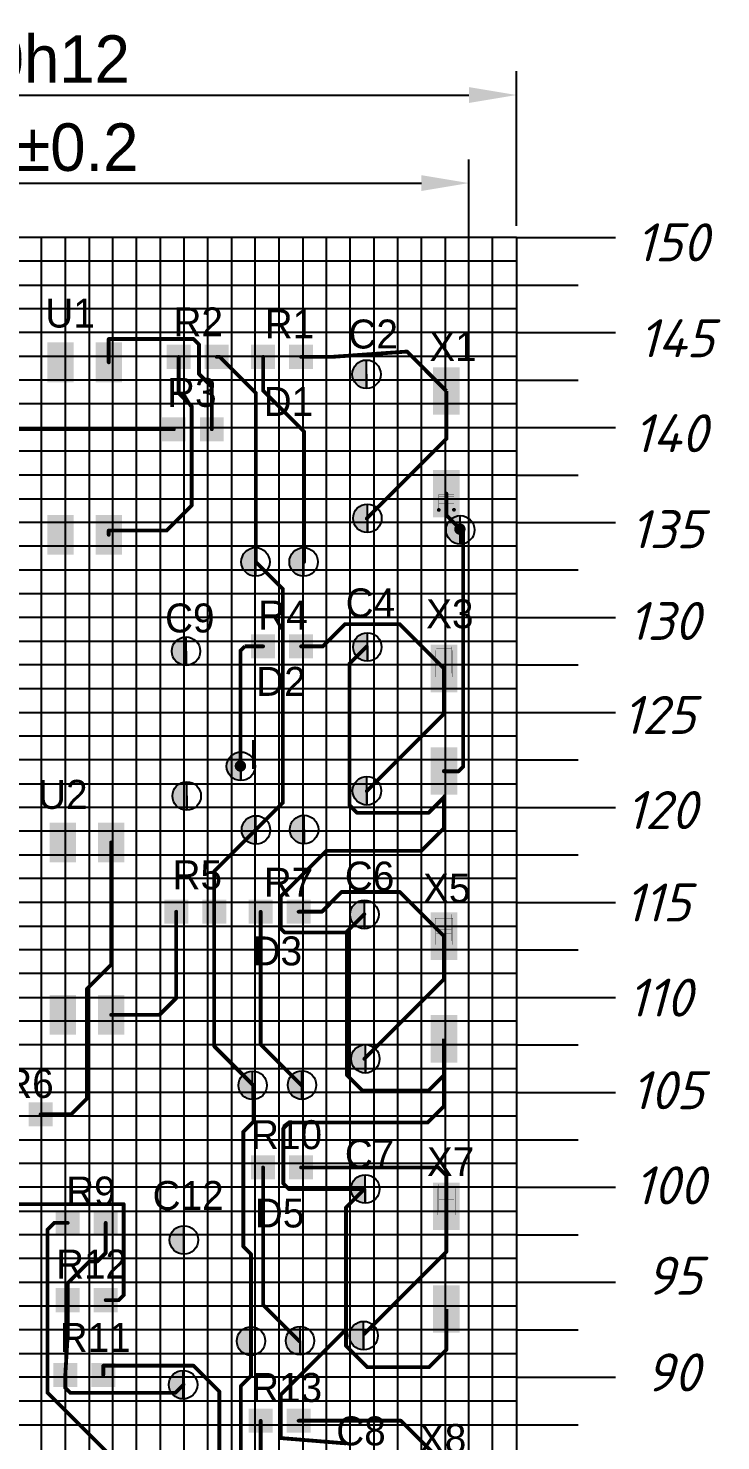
# Model space of a CAD drawing. Header units: millimetres. Extents: x 40 to 3761, y -469 to 920.
# Drawn here: x 1883 to 1919.5, y 406.4 to 480.8 of the extents above; entities that cross this region are included whole.
import ezdxf

# ---------------------------------------------------------------- set-up
doc = ezdxf.new("R2010")
doc.units = ezdxf.units.MM
doc.layers.get('Defpoints').update_dxf_attribs({"color": 5})
for name, color, linetype in [('3-размеры', 6, 'Continuous'), ('DrillDrawing', 1, 'Continuous'), ('Mechanical4', 56, 'Continuous'), ('PDF _Текст', 7, 'Continuous'), ('TopLayer', 1, 'Continuous'), ('TopOverlay', 2, 'Continuous'), ('Слой1', 7, 'Continuous')]:
    doc.layers.add(name, color=color, linetype=linetype)
doc.styles.add('PDF ISOCPEUR Italic', font='isocpeui.ttf')
doc.dimstyles.new('ISO-25', dxfattribs={"dimtxt": 2.5, "dimasz": 2.5, "dimexe": 1.25, "dimexo": 0.625, "dimtad": 1, "dimtxsty": 'Standard', "dimcen": 2.5, "dimadec": 0, "dimazin": 0, "dimtfac": 1, "dimtmove": 0, "dimatfit": 3, "dimfxl": 1, "dimarcsym": 0})

# ---------------------------------------------------------------- blocks, each defined once
blk = doc.blocks.new('*U36')
for p, q in [((-1.25, -75), (-1.25, 75)), ((0, -75), (0, 75)), ((1.25, 75), (1.25, -75))]:
    blk.add_line(p, q)
blk = doc.blocks.new('*U37')
at = {"color": 0, "linetype": 'ByBlock', "lineweight": -2, "transparency": 16777216}
for p in [(0, 0), (3.75, 0), (7.5, 0), (11.25, 0), (15, 0), (18.75, 0), (22.5, 0)]:
    blk.add_blockref('*U36', p, dxfattribs=at)
blk = doc.blocks.new('*U38')
for p, q in [((-25, 1.25), (25, 1.25)), ((-25, 0), (25, 0)), ((25, -1.25), (-25, -1.25))]:
    blk.add_line(p, q)
blk = doc.blocks.new('*U39')
at = {"color": 0, "linetype": 'ByBlock', "lineweight": -2, "transparency": 16777216}
for p in [(0, 0), (0, -3.75), (0, -7.5), (0, -11.25), (0, -15), (0, -18.75), (0, -22.5), (0, -26.25), (0, -30), (0, -33.75), (0, -37.5), (0, -41.25), (0, -45), (0, -48.75), (0, -52.5), (0, -56.25), (0, -60)]:
    blk.add_blockref('*U38', p, dxfattribs=at)
blk = doc.blocks.new('*U42')
blk.add_line((0, 0.984), (0, -0.984))
blk = doc.blocks.new('*U43')
at = {"color": 0, "linetype": 'ByBlock', "lineweight": -2, "transparency": 16777216}
for p in [(0, 0), (5, 0), (10, 0), (15, 0), (20, 0), (25, 0), (30, 0), (35, 0)]:
    blk.add_blockref('*U42', p, dxfattribs=at)
blk = doc.blocks.new('*U44')
blk.add_line((1.624, 0), (-1.624, 0))
blk = doc.blocks.new('*U45')
at = {"color": 0, "linetype": 'ByBlock', "lineweight": -2, "transparency": 16777216}
for p in [(0, 0), (0, -2.5), (0, -5), (0, -7.5), (0, -10), (0, -12.5), (0, -15), (0, -17.5), (0, -20), (0, -22.5), (0, -25), (0, -27.5), (0, -30), (0, -32.5), (0, -35), (0, -37.5)]:
    blk.add_blockref('*U44', p, dxfattribs=at)
blk = doc.blocks.new('*D50')
at = {"layer": '3-размеры', "color": 0, "lineweight": -2, "transparency": 16777216}
for p, q in [((1858.739, 470.384), (1858.739, 478.514)), ((1908.739, 470.384), (1908.739, 478.514)), ((1861.239, 477.264), (1906.239, 477.264))]:
    blk.add_line(p, q, dxfattribs=at)
at = {"layer": '3-размеры', "color": 0, "transparency": 16777216}
for points in [[(1861.239, 477.681), (1861.239, 476.848), (1858.739, 477.264)], [(1906.239, 477.681), (1906.239, 476.848), (1908.739, 477.264)]]:
    blk.add_solid(points, dxfattribs=at)
at = {"layer": 'Defpoints', "color": 0, "transparency": 16777216}
for p in [(1908.739, 477.264), (1858.739, 469.759), (1908.739, 469.759)]:
    blk.add_point(p, dxfattribs=at)
at = {"layer": '3-размеры', "color": 0, "transparency": 16777216, "insert": (1883.739, 479.139), "char_height": 2.5, "width": 3.75, "attachment_point": 5}
blk.add_mtext('50h12', dxfattribs=at)
blk = doc.blocks.new('*D51')
at = {"layer": '3-размеры', "color": 0, "lineweight": -2, "transparency": 16777216}
for p, q in [((1861.239, 467.884), (1861.239, 473.878)), ((1906.239, 467.884), (1906.239, 473.878)), ((1863.739, 472.628), (1903.739, 472.628))]:
    blk.add_line(p, q, dxfattribs=at)
at = {"layer": '3-размеры', "color": 0, "transparency": 16777216}
for points in [[(1863.739, 473.045), (1863.739, 472.212), (1861.239, 472.628)], [(1903.739, 473.045), (1903.739, 472.212), (1906.239, 472.628)]]:
    blk.add_solid(points, dxfattribs=at)
at = {"layer": 'Defpoints', "color": 0, "transparency": 16777216}
for p in [(1906.239, 472.628), (1861.239, 467.259), (1906.239, 467.259)]:
    blk.add_point(p, dxfattribs=at)
at = {"layer": '3-размеры', "color": 0, "transparency": 16777216, "insert": (1883.739, 474.503), "char_height": 2.5, "width": 4.16667, "attachment_point": 5}
blk.add_mtext('45%%P0.2', dxfattribs=at)

msp = doc.modelspace()

# ---------------------------------------------------------------- hatches: boundary and pattern name
h = msp.add_hatch(color=256)
h.dxf.hatch_style = 1
h.paths.add_polyline_path([(1900.847, 463.314, 0.414214), (1900.097, 462.564, 0.414214), (1900.847, 461.814), (1900.847, 462.564)])
h = msp.add_hatch(color=256)
h.dxf.hatch_style = 1
h.paths.add_polyline_path([(1900.893, 455.731, 0.414214), (1900.143, 454.981, 0.414214), (1900.893, 454.231), (1900.893, 454.981)])
h = msp.add_hatch(color=256)
h.dxf.hatch_style = 1
h.paths.add_polyline_path([(1905.782, 455.12, 0.414214), (1905.032, 454.37, 0.414214), (1905.782, 453.62), (1905.782, 454.37)])
h = msp.add_hatch(color=256)
h.dxf.hatch_style = 1
h.paths.add_polyline_path([(1894.999, 453.435, 0.414214), (1894.249, 452.685, 0.414214), (1894.999, 451.935), (1894.999, 452.685)])
h = msp.add_hatch(color=256)
h.dxf.hatch_style = 1
h.paths.add_polyline_path([(1897.534, 453.435, 0.414214), (1896.784, 452.685, 0.414214), (1897.534, 451.935), (1897.534, 452.685)])
h = msp.add_hatch(color=256)
h.dxf.hatch_style = 1
h.paths.add_polyline_path([(1891.342, 448.735, 0.414214), (1890.592, 447.985, 0.414214), (1891.342, 447.235), (1891.342, 447.985)])
h = msp.add_hatch(color=256)
h.dxf.hatch_style = 1
h.paths.add_polyline_path([(1900.891, 448.954, 0.414214), (1900.141, 448.204, 0.414214), (1900.891, 447.454), (1900.891, 448.204)])
h = msp.add_hatch(color=256)
h.dxf.hatch_style = 1
h.paths.add_polyline_path([(1894.23, 442.675, 0.414214), (1893.48, 441.925, 0.414214), (1894.23, 441.175), (1894.23, 441.925)])
h = msp.add_hatch(color=256)
h.dxf.hatch_style = 1
h.paths.add_polyline_path([(1891.379, 441.112, 0.414214), (1890.629, 440.362, 0.414214), (1891.379, 439.612), (1891.379, 440.362)])
h = msp.add_hatch(color=256)
h.dxf.hatch_style = 1
h.paths.add_polyline_path([(1900.867, 441.385, 0.414214), (1900.117, 440.635, 0.414214), (1900.867, 439.885), (1900.867, 440.635)])
h = msp.add_hatch(color=256)
h.dxf.hatch_style = 1
h.paths.add_polyline_path([(1895.022, 439.323, 0.414214), (1894.272, 438.573, 0.414214), (1895.022, 437.823), (1895.022, 438.573)])
h = msp.add_hatch(color=256)
h.dxf.hatch_style = 1
h.paths.add_polyline_path([(1897.56, 439.344, 0.414214), (1896.81, 438.594, 0.414214), (1897.56, 437.844), (1897.56, 438.594)])
h = msp.add_hatch(color=256)
h.dxf.hatch_style = 1
h.paths.add_polyline_path([(1900.737, 434.876, 0.414214), (1899.987, 434.126, 0.414214), (1900.737, 433.376), (1900.737, 434.126)])
h = msp.add_hatch(color=256)
h.dxf.hatch_style = 1
h.paths.add_polyline_path([(1900.786, 427.273, 0.414214), (1900.036, 426.523, 0.414214), (1900.786, 425.773), (1900.786, 426.523)])
h = msp.add_hatch(color=256)
h.dxf.hatch_style = 1
h.paths.add_polyline_path([(1894.85, 425.877, 0.414214), (1894.1, 425.127, 0.414214), (1894.85, 424.377), (1894.85, 425.127)])
h = msp.add_hatch(color=256)
h.dxf.hatch_style = 1
h.paths.add_polyline_path([(1897.447, 425.89, 0.414214), (1896.697, 425.14, 0.414214), (1897.447, 424.39), (1897.447, 425.14)])
h = msp.add_hatch(color=256)
h.dxf.hatch_style = 1
h.paths.add_polyline_path([(1900.781, 420.423, 0.414214), (1900.031, 419.673, 0.414214), (1900.781, 418.923), (1900.781, 419.673)])
h = msp.add_hatch(color=256)
h.dxf.hatch_style = 1
h.paths.add_polyline_path([(1891.229, 417.738, 0.414214), (1890.479, 416.988, 0.414214), (1891.229, 416.238), (1891.229, 416.988)])
h = msp.add_hatch(color=256)
h.dxf.hatch_style = 1
h.paths.add_polyline_path([(1894.764, 412.415, 0.414214), (1894.014, 411.665, 0.414214), (1894.764, 410.915), (1894.764, 411.665)])
h = msp.add_hatch(color=256)
h.dxf.hatch_style = 1
h.paths.add_polyline_path([(1897.344, 412.434, 0.414214), (1896.594, 411.684, 0.414214), (1897.344, 410.934), (1897.344, 411.684)])
h = msp.add_hatch(color=256)
h.dxf.hatch_style = 1
h.paths.add_polyline_path([(1900.695, 412.703, 0.414214), (1899.945, 411.953, 0.414214), (1900.695, 411.203), (1900.695, 411.953)])
h = msp.add_hatch(color=256)
h.dxf.hatch_style = 1
h.paths.add_polyline_path([(1891.188, 410.117, 0.414214), (1890.438, 409.367, 0.414214), (1891.188, 408.617), (1891.188, 409.367)])

# ---------------------------------------------------------------- linework, layer by layer
for p, q in [((1907.489, 469.759), (1906.239, 469.759)), ((1908.739, 469.759), (1908.739, 468.509)), ((1908.739, 469.759), (1913.955, 469.759)), ((1908.739, 468.509), (1908.739, 319.759)), ((1908.739, 467.259), (1911.987, 467.259)), ((1908.739, 464.759), (1913.955, 464.759)), ((1908.739, 462.259), (1911.987, 462.259)), ((1908.739, 459.759), (1913.955, 459.759)), ((1908.739, 457.259), (1911.987, 457.259)), ((1908.739, 454.759), (1913.955, 454.759)), ((1908.739, 452.259), (1911.987, 452.259)), ((1908.739, 449.759), (1913.955, 449.759)), ((1908.739, 447.259), (1911.987, 447.259))]:
    msp.add_line(p, q)
at = {"layer": 'DrillDrawing', "const_width": 0.3}
for points in [[(1905.913, 454.41, -1), (1905.613, 454.41, -1)], [(1894.356, 441.939, -1), (1894.056, 441.939, -1)]]:
    msp.add_lwpolyline(points, format="xyb", close=True, dxfattribs=at)
at = {"layer": 'Mechanical4', "const_width": 0.01}
for points in [[(1904.651, 455.421), (1904.651, 456.235)], [(1905.451, 456.235), (1904.651, 456.235)], [(1904.651, 455.421), (1904.651, 456.235)], [(1905.451, 456.235), (1904.651, 456.235)], [(1905.451, 456.141), (1904.651, 456.141)], [(1905.451, 456.141), (1904.651, 456.141)], [(1905.451, 455.431), (1905.451, 456.235)], [(1905.451, 455.431), (1905.451, 456.235)], [(1905.451, 455.781), (1904.651, 455.781)], [(1905.451, 455.781), (1904.651, 455.781)], [(1905.391, 448.026), (1904.458, 448.026)], [(1904.458, 446.626), (1904.458, 448.026)], [(1905.391, 448.026), (1904.458, 448.026)], [(1904.458, 446.626), (1904.458, 448.026)], [(1904.524, 446.826), (1904.524, 448.226)], [(1904.524, 446.826), (1904.524, 448.226)], [(1905.324, 448.126), (1904.524, 448.126)], [(1905.324, 448.126), (1904.524, 448.126)], [(1905.324, 446.826), (1905.324, 448.226)], [(1905.324, 446.826), (1905.324, 448.226)], [(1905.391, 446.626), (1905.391, 448.026)], [(1905.391, 446.626), (1905.391, 448.026)], [(1905.391, 433.929), (1904.458, 433.929)], [(1904.458, 432.529), (1904.458, 433.929)], [(1905.391, 433.929), (1904.458, 433.929)], [(1904.458, 432.529), (1904.458, 433.929)], [(1904.524, 432.729), (1904.524, 434.129)], [(1904.524, 432.729), (1904.524, 434.129)], [(1905.324, 434.029), (1904.524, 434.029)], [(1905.324, 434.029), (1904.524, 434.029)], [(1905.324, 432.729), (1905.324, 434.129)], [(1905.324, 432.729), (1905.324, 434.129)], [(1905.391, 432.529), (1905.391, 433.929)], [(1905.391, 432.529), (1905.391, 433.929)], [(1905.324, 433.329), (1904.524, 433.329)], [(1905.324, 433.329), (1904.524, 433.329)], [(1905.324, 433.121), (1904.524, 433.121)], [(1905.324, 433.121), (1904.524, 433.121)], [(1905.518, 419.705), (1904.585, 419.705)], [(1904.585, 418.305), (1904.585, 419.705)], [(1905.518, 419.705), (1904.585, 419.705)], [(1904.585, 418.305), (1904.585, 419.705)], [(1904.651, 418.505), (1904.651, 419.905)], [(1904.651, 418.505), (1904.651, 419.905)], [(1905.451, 419.805), (1904.651, 419.805)], [(1905.451, 419.805), (1904.651, 419.805)], [(1905.451, 418.505), (1905.451, 419.905)], [(1905.451, 418.505), (1905.451, 419.905)], [(1905.518, 418.305), (1905.518, 419.705)], [(1905.518, 418.305), (1905.518, 419.705)], [(1905.451, 419.105), (1904.651, 419.105)], [(1905.451, 419.105), (1904.651, 419.105)], [(1905.451, 418.897), (1904.651, 418.897)], [(1905.451, 418.897), (1904.651, 418.897)]]:
    msp.add_lwpolyline(points, dxfattribs=at)
at = {"layer": 'Mechanical4'}
for points, const_width in [([(1904.654, 456.235, -1), (1904.649, 456.235, -1)], 0.005), ([(1904.654, 456.235, -1), (1904.649, 456.235, -1)], 0.005), ([(1904.654, 456.235, -1), (1904.649, 456.235, -1)], 0.005), ([(1904.654, 456.235, -1), (1904.649, 456.235, -1)], 0.005), ([(1904.654, 456.141, -1), (1904.649, 456.141, -1)], 0.005), ([(1904.654, 456.141, -1), (1904.649, 456.141, -1)], 0.005), ([(1905.454, 456.235, -1), (1905.449, 456.235, -1)], 0.005), ([(1905.454, 456.235, -1), (1905.449, 456.235, -1)], 0.005), ([(1905.454, 456.235, -1), (1905.449, 456.235, -1)], 0.005), ([(1905.454, 456.235, -1), (1905.449, 456.235, -1)], 0.005), ([(1905.454, 456.141, -1), (1905.449, 456.141, -1)], 0.005), ([(1905.454, 456.141, -1), (1905.449, 456.141, -1)], 0.005), ([(1904.404, 455.431, -1), (1904.399, 455.431, -1)], 0.005), ([(1904.404, 455.431, -1), (1904.399, 455.431, -1)], 0.005), ([(1904.548, 455.431, -1), (1904.543, 455.431, -1)], 0.005), ([(1904.548, 455.431, -1), (1904.543, 455.431, -1)], 0.005), ([(1904.701, 455.421, -1), (1904.601, 455.421, -1)], 0.1), ([(1904.701, 455.421, -1), (1904.601, 455.421, -1)], 0.1), ([(1904.654, 455.781, -1), (1904.649, 455.781, -1)], 0.005), ([(1904.654, 455.781, -1), (1904.649, 455.781, -1)], 0.005), ([(1904.654, 455.421, -1), (1904.649, 455.421, -1)], 0.005), ([(1904.654, 455.421, -1), (1904.649, 455.421, -1)], 0.005), ([(1905.501, 455.431, -1), (1905.401, 455.431, -1)], 0.1), ([(1905.501, 455.431, -1), (1905.401, 455.431, -1)], 0.1), ([(1905.501, 455.431, -1), (1905.401, 455.431, -1)], 0.1), ([(1905.501, 455.431, -1), (1905.401, 455.431, -1)], 0.1), ([(1905.501, 455.431, -1), (1905.401, 455.431, -1)], 0.1), ([(1905.501, 455.431, -1), (1905.401, 455.431, -1)], 0.1), ([(1905.454, 455.781, -1), (1905.449, 455.781, -1)], 0.005), ([(1905.454, 455.781, -1), (1905.449, 455.781, -1)], 0.005), ([(1905.454, 455.431, -1), (1905.449, 455.431, -1)], 0.005), ([(1905.454, 455.431, -1), (1905.449, 455.431, -1)], 0.005), ([(1905.56, 455.431, -1), (1905.555, 455.431, -1)], 0.005), ([(1905.56, 455.431, -1), (1905.555, 455.431, -1)], 0.005), ([(1905.704, 455.431, -1), (1905.699, 455.431, -1)], 0.005), ([(1905.704, 455.431, -1), (1905.699, 455.431, -1)], 0.005), ([(1904.46, 448.026, -1), (1904.455, 448.026, -1)], 0.005), ([(1904.46, 448.026, -1), (1904.455, 448.026, -1)], 0.005), ([(1904.46, 448.026, -1), (1904.455, 448.026, -1)], 0.005), ([(1904.46, 448.026, -1), (1904.455, 448.026, -1)], 0.005), ([(1904.527, 448.226, -1), (1904.522, 448.226, -1)], 0.005), ([(1904.527, 448.226, -1), (1904.522, 448.226, -1)], 0.005), ([(1904.527, 448.126, -1), (1904.522, 448.126, -1)], 0.005), ([(1904.527, 448.126, -1), (1904.522, 448.126, -1)], 0.005), ([(1905.327, 448.226, -1), (1905.322, 448.226, -1)], 0.005), ([(1905.327, 448.226, -1), (1905.322, 448.226, -1)], 0.005), ([(1905.327, 448.126, -1), (1905.322, 448.126, -1)], 0.005), ([(1905.327, 448.126, -1), (1905.322, 448.126, -1)], 0.005), ([(1905.393, 448.026, -1), (1905.388, 448.026, -1)], 0.005), ([(1905.393, 448.026, -1), (1905.388, 448.026, -1)], 0.005), ([(1905.393, 448.026, -1), (1905.388, 448.026, -1)], 0.005), ([(1905.393, 448.026, -1), (1905.388, 448.026, -1)], 0.005), ([(1904.46, 433.929, -1), (1904.455, 433.929, -1)], 0.005), ([(1904.46, 433.929, -1), (1904.455, 433.929, -1)], 0.005), ([(1904.46, 433.929, -1), (1904.455, 433.929, -1)], 0.005), ([(1904.46, 433.929, -1), (1904.455, 433.929, -1)], 0.005), ([(1904.527, 434.129, -1), (1904.522, 434.129, -1)], 0.005), ([(1904.527, 434.129, -1), (1904.522, 434.129, -1)], 0.005), ([(1904.527, 434.029, -1), (1904.522, 434.029, -1)], 0.005), ([(1904.527, 434.029, -1), (1904.522, 434.029, -1)], 0.005), ([(1905.327, 434.129, -1), (1905.322, 434.129, -1)], 0.005), ([(1905.327, 434.129, -1), (1905.322, 434.129, -1)], 0.005), ([(1905.327, 434.029, -1), (1905.322, 434.029, -1)], 0.005), ([(1905.327, 434.029, -1), (1905.322, 434.029, -1)], 0.005), ([(1905.393, 433.929, -1), (1905.388, 433.929, -1)], 0.005), ([(1905.393, 433.929, -1), (1905.388, 433.929, -1)], 0.005), ([(1905.393, 433.929, -1), (1905.388, 433.929, -1)], 0.005), ([(1905.393, 433.929, -1), (1905.388, 433.929, -1)], 0.005), ([(1904.527, 433.329, -1), (1904.522, 433.329, -1)], 0.005), ([(1904.527, 433.329, -1), (1904.522, 433.329, -1)], 0.005), ([(1904.527, 433.121, -1), (1904.522, 433.121, -1)], 0.005), ([(1904.527, 433.121, -1), (1904.522, 433.121, -1)], 0.005), ([(1905.327, 433.329, -1), (1905.322, 433.329, -1)], 0.005), ([(1905.327, 433.329, -1), (1905.322, 433.329, -1)], 0.005), ([(1905.327, 433.121, -1), (1905.322, 433.121, -1)], 0.005), ([(1905.327, 433.121, -1), (1905.322, 433.121, -1)], 0.005), ([(1904.587, 419.705, -1), (1904.582, 419.705, -1)], 0.005), ([(1904.587, 419.705, -1), (1904.582, 419.705, -1)], 0.005), ([(1904.587, 419.705, -1), (1904.582, 419.705, -1)], 0.005), ([(1904.587, 419.705, -1), (1904.582, 419.705, -1)], 0.005), ([(1904.654, 419.905, -1), (1904.649, 419.905, -1)], 0.005), ([(1904.654, 419.905, -1), (1904.649, 419.905, -1)], 0.005), ([(1904.654, 419.805, -1), (1904.649, 419.805, -1)], 0.005), ([(1904.654, 419.805, -1), (1904.649, 419.805, -1)], 0.005), ([(1905.454, 419.905, -1), (1905.449, 419.905, -1)], 0.005), ([(1905.454, 419.905, -1), (1905.449, 419.905, -1)], 0.005), ([(1905.454, 419.805, -1), (1905.449, 419.805, -1)], 0.005), ([(1905.454, 419.805, -1), (1905.449, 419.805, -1)], 0.005), ([(1905.52, 419.705, -1), (1905.515, 419.705, -1)], 0.005), ([(1905.52, 419.705, -1), (1905.515, 419.705, -1)], 0.005), ([(1905.52, 419.705, -1), (1905.515, 419.705, -1)], 0.005), ([(1905.52, 419.705, -1), (1905.515, 419.705, -1)], 0.005), ([(1904.654, 419.105, -1), (1904.649, 419.105, -1)], 0.005), ([(1904.654, 419.105, -1), (1904.649, 419.105, -1)], 0.005), ([(1904.654, 418.897, -1), (1904.649, 418.897, -1)], 0.005), ([(1904.654, 418.897, -1), (1904.649, 418.897, -1)], 0.005), ([(1905.454, 419.105, -1), (1905.449, 419.105, -1)], 0.005), ([(1905.454, 419.105, -1), (1905.449, 419.105, -1)], 0.005), ([(1905.454, 418.897, -1), (1905.449, 418.897, -1)], 0.005), ([(1905.454, 418.897, -1), (1905.449, 418.897, -1)], 0.005)]:
    msp.add_lwpolyline(points, format="xyb", close=True, dxfattribs=dict(at, const_width=const_width))
at = {"layer": 'TopLayer', "const_width": 0.2}
for points in [[(1887.271, 463.192), (1887.271, 464.418)], [(1891.742, 464.418), (1887.271, 464.418)], [(1892.024, 464.135), (1891.742, 464.418)], [(1892.024, 462.579), (1892.024, 464.135)], [(1890.954, 461.573), (1890.954, 463.478)], [(1893.113, 463.478), (1892.954, 463.478)], [(1895.018, 461.573), (1893.113, 463.478)], [(1895.399, 461.7), (1895.399, 463.478)], [(1899.006, 463.478), (1897.399, 463.478)], [(1902.975, 463.758), (1899.006, 463.478)], [(1905.051, 461.681), (1902.975, 463.758)], [(1892.7, 461.903), (1892.024, 462.579)], [(1892.7, 459.668), (1892.7, 461.903)], [(1897.558, 459.541), (1895.399, 461.7)], [(1891.64, 460.887), (1890.954, 461.573)], [(1895.018, 452.683), (1895.018, 461.573)], [(1905.051, 459.16), (1905.051, 461.681)], [(1891.64, 455.655), (1891.64, 460.887)], [(1890.7, 459.668), (1880.286, 459.668)], [(1897.558, 452.683), (1897.558, 459.541)], [(1905.051, 459.16), (1900.86, 454.969)], [(1905.051, 455.147), (1905.051, 456.281)], [(1891.64, 455.655), (1890.319, 454.334)], [(1905.763, 454.436), (1905.051, 455.147)], [(1890.319, 454.334), (1887.271, 454.334)], [(1887.271, 454.112), (1887.271, 454.334)], [(1905.94, 454.233), (1905.763, 454.41)], [(1905.94, 441.914), (1905.94, 454.233)], [(1896.441, 451.261), (1895.018, 452.683)], [(1896.441, 440.009), (1896.441, 451.261)], [(1899.717, 449.407), (1898.549, 448.238)], [(1902.594, 449.407), (1899.717, 449.407)], [(1904.924, 447.076), (1902.594, 449.407)], [(1894.434, 448.238), (1894.206, 448.01)], [(1894.206, 441.939), (1894.206, 448.01)], [(1895.399, 448.238), (1894.434, 448.238)], [(1898.549, 448.238), (1897.399, 448.238)], [(1900.86, 448.238), (1899.946, 447.324)], [(1899.946, 439.882), (1899.946, 447.324)], [(1904.924, 444.682), (1904.924, 447.076)], [(1904.924, 444.682), (1900.86, 440.618)], [(1905.686, 441.66), (1904.924, 441.66)], [(1905.94, 441.914), (1905.686, 441.66)], [(1904.924, 440.288), (1904.112, 439.475)], [(1904.924, 438.662), (1904.924, 440.288)], [(1896.441, 440.009), (1895.018, 438.586)], [(1900.352, 439.475), (1899.946, 439.882)], [(1904.112, 439.475), (1900.352, 439.475)], [(1904.924, 438.662), (1903.731, 437.469)], [(1887.398, 431.474), (1887.398, 437.919)], [(1895.018, 438.586), (1892.827, 436.395)], [(1898.727, 437.469), (1896.339, 435.081)], [(1903.731, 437.469), (1898.727, 437.469)], [(1892.827, 434.268), (1892.827, 436.395)], [(1896.339, 433.379), (1896.339, 435.081)], [(1899.54, 435.31), (1898.498, 434.268)], [(1902.594, 435.31), (1899.54, 435.31)], [(1904.924, 432.979), (1902.594, 435.31)], [(1890.827, 429.722), (1890.827, 434.268)], [(1892.827, 427.188), (1892.827, 434.268)], [(1895.272, 427.283), (1895.272, 434.268)], [(1898.498, 434.268), (1897.272, 434.268)], [(1900.733, 434.141), (1899.819, 433.227)], [(1896.542, 433.176), (1896.339, 433.379)], [(1899.768, 433.176), (1896.542, 433.176)], [(1899.819, 433.227), (1899.768, 433.176)], [(1899.819, 425.658), (1899.819, 433.227)], [(1904.924, 430.712), (1904.924, 432.979)], [(1887.398, 431.474), (1886.128, 430.204)], [(1904.924, 430.712), (1900.733, 426.521)], [(1886.128, 424.438), (1886.128, 430.204)], [(1890.827, 429.722), (1889.945, 428.839)], [(1889.945, 428.839), (1887.398, 428.839)], [(1904.924, 425.658), (1904.924, 427.579)], [(1894.891, 425.124), (1892.827, 427.188)], [(1897.431, 425.124), (1895.272, 427.283)], [(1900.632, 424.845), (1899.819, 425.658)], [(1904.924, 425.658), (1904.112, 424.845)], [(1904.924, 424.032), (1904.924, 425.658)], [(1894.891, 423.219), (1894.891, 425.124)], [(1904.112, 424.845), (1900.632, 424.845)], [(1886.128, 424.438), (1885.29, 423.6)], [(1904.924, 424.032), (1904.061, 423.168)], [(1885.29, 423.6), (1883.683, 423.6)], [(1894.891, 423.219), (1894.358, 422.686)], [(1896.771, 423.168), (1896.466, 422.864)], [(1904.061, 423.168), (1896.771, 423.168)], [(1894.358, 416.641), (1894.358, 422.686)], [(1896.466, 419.968), (1896.466, 422.864)], [(1895.399, 413.567), (1895.399, 420.806)], [(1904.62, 420.806), (1897.399, 420.806)], [(1905.051, 420.374), (1904.62, 420.806)], [(1905.051, 418.755), (1905.051, 420.374)], [(1896.771, 419.663), (1896.466, 419.968)], [(1900.733, 419.663), (1896.771, 419.663)], [(1900.733, 419.663), (1899.768, 418.698)], [(1888.059, 418.876), (1882.344, 418.876)], [(1888.059, 414.075), (1888.059, 418.876)], [(1899.768, 412.272), (1899.768, 418.698)], [(1905.051, 416.361), (1905.051, 418.755)], [(1884.401, 417.885), (1884.046, 417.53)], [(1885.112, 417.885), (1884.401, 417.885)], [(1887.112, 416.304), (1887.112, 417.885)], [(1884.046, 408.944), (1884.046, 417.53)], [(1894.764, 416.234), (1894.358, 416.641)], [(1905.051, 416.361), (1900.733, 412.043)], [(1886.255, 415.853), (1885.112, 414.71)], [(1886.662, 415.853), (1886.255, 415.853)], [(1887.112, 416.304), (1886.662, 415.853)], [(1894.764, 411.662), (1894.764, 416.234)], [(1885.112, 413.821), (1885.112, 414.71)], [(1885.112, 411.992), (1885.112, 413.821)], [(1887.805, 413.821), (1887.112, 413.821)], [(1888.059, 414.075), (1887.805, 413.821)], [(1897.304, 411.662), (1895.399, 413.567)], [(1905.051, 411.205), (1905.051, 413.355)], [(1885.112, 411.992), (1884.985, 409.884)], [(1899.768, 412.272), (1896.339, 408.843)], [(1899.768, 411.408), (1899.768, 412.272)], [(1894.764, 409.833), (1894.764, 411.662)], [(1900.886, 410.291), (1899.768, 411.408)], [(1905.051, 411.205), (1904.137, 410.291)], [(1884.985, 409.198), (1884.985, 409.884)], [(1891.742, 410.367), (1886.985, 410.367)], [(1886.985, 409.884), (1886.985, 410.367)], [(1893.097, 409.011), (1891.742, 410.367)], [(1894.764, 409.833), (1894.231, 409.3)], [(1904.137, 410.291), (1900.886, 410.291)], [(1888.44, 404.55), (1884.046, 408.944)], [(1885.239, 408.944), (1884.985, 409.198)], [(1890.777, 408.944), (1885.239, 408.944)], [(1891.208, 409.376), (1890.777, 408.944)], [(1893.097, 396.803), (1893.097, 409.011)], [(1894.231, 402.391), (1894.231, 409.3)], [(1896.339, 406.557), (1896.339, 408.843)], [(1895.272, 399.343), (1895.272, 407.471)], [(1902.664, 407.471), (1897.272, 407.471)], [(1904.797, 405.338), (1902.664, 407.471)], [(1899.768, 406.277), (1896.339, 406.557)]]:
    msp.add_lwpolyline(points, dxfattribs=at)
at = {"layer": 'TopLayer', "const_width": 0.1}
for points in [[(1887.321, 464.418, -1), (1887.221, 464.418, -1)], [(1887.321, 464.418, -1), (1887.221, 464.418, -1)], [(1891.792, 464.418, -1), (1891.692, 464.418, -1)], [(1891.792, 464.418, -1), (1891.692, 464.418, -1)], [(1892.074, 464.135, -1), (1891.974, 464.135, -1)], [(1892.074, 464.135, -1), (1891.974, 464.135, -1)], [(1887.321, 463.192, -1), (1887.221, 463.192, -1)], [(1891.004, 463.478, -1), (1890.904, 463.478, -1)], [(1893.004, 463.478, -1), (1892.904, 463.478, -1)], [(1893.163, 463.478, -1), (1893.063, 463.478, -1)], [(1893.163, 463.478, -1), (1893.063, 463.478, -1)], [(1895.449, 463.478, -1), (1895.349, 463.478, -1)], [(1897.449, 463.478, -1), (1897.349, 463.478, -1)], [(1899.056, 463.478, -1), (1898.956, 463.478, -1)], [(1899.056, 463.478, -1), (1898.956, 463.478, -1)], [(1903.025, 463.758, -1), (1902.925, 463.758, -1)], [(1903.025, 463.758, -1), (1902.925, 463.758, -1)], [(1892.074, 462.579, -1), (1891.974, 462.579, -1)], [(1892.074, 462.579, -1), (1891.974, 462.579, -1)], [(1892.75, 461.903, -1), (1892.65, 461.903, -1)], [(1892.75, 461.903, -1), (1892.65, 461.903, -1)], [(1895.449, 461.7, -1), (1895.349, 461.7, -1)], [(1895.449, 461.7, -1), (1895.349, 461.7, -1)], [(1891.004, 461.573, -1), (1890.904, 461.573, -1)], [(1891.004, 461.573, -1), (1890.904, 461.573, -1)], [(1895.068, 461.573, -1), (1894.968, 461.573, -1)], [(1895.068, 461.573, -1), (1894.968, 461.573, -1)], [(1891.69, 460.887, -1), (1891.59, 460.887, -1)], [(1891.69, 460.887, -1), (1891.59, 460.887, -1)], [(1890.75, 459.668, -1), (1890.65, 459.668, -1)], [(1892.75, 459.668, -1), (1892.65, 459.668, -1)], [(1897.608, 459.541, -1), (1897.508, 459.541, -1)], [(1897.608, 459.541, -1), (1897.508, 459.541, -1)], [(1905.101, 459.16, -1), (1905.001, 459.16, -1)], [(1905.101, 459.16, -1), (1905.001, 459.16, -1)], [(1905.101, 456.281, -1), (1905.001, 456.281, -1)], [(1891.69, 455.655, -1), (1891.59, 455.655, -1)], [(1891.69, 455.655, -1), (1891.59, 455.655, -1)], [(1905.101, 455.147, -1), (1905.001, 455.147, -1)], [(1905.101, 455.147, -1), (1905.001, 455.147, -1)], [(1887.321, 454.334, -1), (1887.221, 454.334, -1)], [(1887.321, 454.334, -1), (1887.221, 454.334, -1)], [(1890.369, 454.334, -1), (1890.269, 454.334, -1)], [(1890.369, 454.334, -1), (1890.269, 454.334, -1)], [(1900.91, 454.969, -1), (1900.81, 454.969, -1)], [(1905.813, 454.436, -1), (1905.713, 454.436, -1)], [(1905.813, 454.41, -1), (1905.713, 454.41, -1)], [(1887.321, 454.112, -1), (1887.221, 454.112, -1)], [(1905.99, 454.233, -1), (1905.89, 454.233, -1)], [(1905.99, 454.233, -1), (1905.89, 454.233, -1)], [(1895.068, 452.683, -1), (1894.968, 452.683, -1)], [(1895.068, 452.683, -1), (1894.968, 452.683, -1)], [(1897.608, 452.683, -1), (1897.508, 452.683, -1)], [(1896.491, 451.261, -1), (1896.391, 451.261, -1)], [(1896.491, 451.261, -1), (1896.391, 451.261, -1)], [(1899.767, 449.407, -1), (1899.667, 449.407, -1)], [(1899.767, 449.407, -1), (1899.667, 449.407, -1)], [(1902.644, 449.407, -1), (1902.544, 449.407, -1)], [(1902.644, 449.407, -1), (1902.544, 449.407, -1)], [(1894.256, 448.01, -1), (1894.156, 448.01, -1)], [(1894.256, 448.01, -1), (1894.156, 448.01, -1)], [(1895.449, 448.238, -1), (1895.349, 448.238, -1)], [(1897.449, 448.238, -1), (1897.349, 448.238, -1)], [(1898.599, 448.238, -1), (1898.499, 448.238, -1)], [(1898.599, 448.238, -1), (1898.499, 448.238, -1)], [(1900.91, 448.238, -1), (1900.81, 448.238, -1)], [(1899.996, 447.324, -1), (1899.896, 447.324, -1)], [(1899.996, 447.324, -1), (1899.896, 447.324, -1)], [(1904.974, 444.682, -1), (1904.874, 444.682, -1)], [(1904.974, 444.682, -1), (1904.874, 444.682, -1)], [(1894.256, 441.939, -1), (1894.156, 441.939, -1)], [(1904.974, 441.676, -1), (1904.874, 441.676, -1)], [(1904.974, 441.66, -1), (1904.874, 441.66, -1)], [(1904.974, 441.66, -1), (1904.874, 441.66, -1)], [(1904.974, 441.66, -1), (1904.874, 441.66, -1)], [(1905.736, 441.66, -1), (1905.636, 441.66, -1)], [(1905.736, 441.66, -1), (1905.636, 441.66, -1)], [(1905.99, 441.914, -1), (1905.89, 441.914, -1)], [(1905.99, 441.914, -1), (1905.89, 441.914, -1)], [(1900.91, 440.618, -1), (1900.81, 440.618, -1)], [(1905.008, 440.356, -1), (1904.908, 440.356, -1)], [(1896.491, 440.009, -1), (1896.391, 440.009, -1)], [(1896.491, 440.009, -1), (1896.391, 440.009, -1)], [(1899.996, 439.882, -1), (1899.896, 439.882, -1)], [(1899.996, 439.882, -1), (1899.896, 439.882, -1)], [(1900.402, 439.475, -1), (1900.302, 439.475, -1)], [(1900.402, 439.475, -1), (1900.302, 439.475, -1)], [(1904.162, 439.475, -1), (1904.062, 439.475, -1)], [(1904.162, 439.475, -1), (1904.062, 439.475, -1)], [(1904.974, 438.662, -1), (1904.874, 438.662, -1)], [(1904.974, 438.662, -1), (1904.874, 438.662, -1)], [(1887.448, 437.919, -1), (1887.348, 437.919, -1)], [(1895.068, 438.586, -1), (1894.968, 438.586, -1)], [(1895.068, 438.586, -1), (1894.968, 438.586, -1)], [(1898.777, 437.469, -1), (1898.677, 437.469, -1)], [(1898.777, 437.469, -1), (1898.677, 437.469, -1)], [(1903.781, 437.469, -1), (1903.681, 437.469, -1)], [(1903.781, 437.469, -1), (1903.681, 437.469, -1)], [(1892.877, 436.395, -1), (1892.777, 436.395, -1)], [(1892.877, 436.395, -1), (1892.777, 436.395, -1)], [(1896.389, 435.081, -1), (1896.289, 435.081, -1)], [(1896.389, 435.081, -1), (1896.289, 435.081, -1)], [(1899.59, 435.31, -1), (1899.49, 435.31, -1)], [(1899.59, 435.31, -1), (1899.49, 435.31, -1)], [(1902.644, 435.31, -1), (1902.544, 435.31, -1)], [(1902.644, 435.31, -1), (1902.544, 435.31, -1)], [(1890.877, 434.268, -1), (1890.777, 434.268, -1)], [(1892.877, 434.268, -1), (1892.777, 434.268, -1)], [(1892.877, 434.268, -1), (1892.777, 434.268, -1)], [(1895.322, 434.268, -1), (1895.222, 434.268, -1)], [(1897.322, 434.268, -1), (1897.222, 434.268, -1)], [(1898.548, 434.268, -1), (1898.448, 434.268, -1)], [(1898.548, 434.268, -1), (1898.448, 434.268, -1)], [(1900.783, 434.141, -1), (1900.683, 434.141, -1)], [(1896.389, 433.379, -1), (1896.289, 433.379, -1)], [(1896.389, 433.379, -1), (1896.289, 433.379, -1)], [(1896.592, 433.176, -1), (1896.492, 433.176, -1)], [(1896.592, 433.176, -1), (1896.492, 433.176, -1)], [(1899.818, 433.176, -1), (1899.718, 433.176, -1)], [(1899.818, 433.176, -1), (1899.718, 433.176, -1)], [(1899.869, 433.227, -1), (1899.769, 433.227, -1)], [(1899.869, 433.227, -1), (1899.769, 433.227, -1)], [(1899.869, 433.227, -1), (1899.769, 433.227, -1)], [(1904.974, 432.979, -1), (1904.874, 432.979, -1)], [(1904.974, 432.979, -1), (1904.874, 432.979, -1)], [(1887.448, 431.474, -1), (1887.348, 431.474, -1)], [(1887.448, 431.474, -1), (1887.348, 431.474, -1)], [(1904.974, 430.712, -1), (1904.874, 430.712, -1)], [(1904.974, 430.712, -1), (1904.874, 430.712, -1)], [(1886.178, 430.204, -1), (1886.078, 430.204, -1)], [(1886.178, 430.204, -1), (1886.078, 430.204, -1)], [(1890.877, 429.722, -1), (1890.777, 429.722, -1)], [(1890.877, 429.722, -1), (1890.777, 429.722, -1)], [(1887.448, 428.839, -1), (1887.348, 428.839, -1)], [(1889.995, 428.839, -1), (1889.895, 428.839, -1)], [(1889.995, 428.839, -1), (1889.895, 428.839, -1)], [(1892.877, 427.188, -1), (1892.777, 427.188, -1)], [(1892.877, 427.188, -1), (1892.777, 427.188, -1)], [(1895.322, 427.283, -1), (1895.222, 427.283, -1)], [(1895.322, 427.283, -1), (1895.222, 427.283, -1)], [(1900.783, 426.521, -1), (1900.683, 426.521, -1)], [(1899.869, 425.658, -1), (1899.769, 425.658, -1)], [(1899.869, 425.658, -1), (1899.769, 425.658, -1)], [(1904.974, 425.658, -1), (1904.874, 425.658, -1)], [(1904.974, 425.658, -1), (1904.874, 425.658, -1)], [(1904.974, 425.658, -1), (1904.874, 425.658, -1)], [(1894.941, 425.124, -1), (1894.841, 425.124, -1)], [(1894.941, 425.124, -1), (1894.841, 425.124, -1)], [(1897.481, 425.124, -1), (1897.381, 425.124, -1)], [(1900.682, 424.845, -1), (1900.582, 424.845, -1)], [(1900.682, 424.845, -1), (1900.582, 424.845, -1)], [(1904.162, 424.845, -1), (1904.062, 424.845, -1)], [(1904.162, 424.845, -1), (1904.062, 424.845, -1)], [(1886.178, 424.438, -1), (1886.078, 424.438, -1)], [(1886.178, 424.438, -1), (1886.078, 424.438, -1)], [(1904.974, 424.032, -1), (1904.874, 424.032, -1)], [(1904.974, 424.032, -1), (1904.874, 424.032, -1)], [(1883.733, 423.6, -1), (1883.633, 423.6, -1)], [(1885.34, 423.6, -1), (1885.24, 423.6, -1)], [(1885.34, 423.6, -1), (1885.24, 423.6, -1)], [(1894.941, 423.219, -1), (1894.841, 423.219, -1)], [(1894.941, 423.219, -1), (1894.841, 423.219, -1)], [(1896.821, 423.168, -1), (1896.721, 423.168, -1)], [(1896.821, 423.168, -1), (1896.721, 423.168, -1)], [(1904.111, 423.168, -1), (1904.011, 423.168, -1)], [(1904.111, 423.168, -1), (1904.011, 423.168, -1)], [(1894.408, 422.686, -1), (1894.308, 422.686, -1)], [(1894.408, 422.686, -1), (1894.308, 422.686, -1)], [(1896.516, 422.864, -1), (1896.416, 422.864, -1)], [(1896.516, 422.864, -1), (1896.416, 422.864, -1)], [(1895.449, 420.806, -1), (1895.349, 420.806, -1)], [(1897.449, 420.806, -1), (1897.349, 420.806, -1)], [(1904.67, 420.806, -1), (1904.57, 420.806, -1)], [(1904.67, 420.806, -1), (1904.57, 420.806, -1)], [(1905.101, 420.374, -1), (1905.001, 420.374, -1)], [(1905.101, 420.374, -1), (1905.001, 420.374, -1)], [(1896.516, 419.968, -1), (1896.416, 419.968, -1)], [(1896.516, 419.968, -1), (1896.416, 419.968, -1)], [(1896.821, 419.663, -1), (1896.721, 419.663, -1)], [(1896.821, 419.663, -1), (1896.721, 419.663, -1)], [(1900.783, 419.663, -1), (1900.683, 419.663, -1)], [(1900.783, 419.663, -1), (1900.683, 419.663, -1)], [(1888.109, 418.876, -1), (1888.009, 418.876, -1)], [(1888.109, 418.876, -1), (1888.009, 418.876, -1)], [(1899.818, 418.698, -1), (1899.718, 418.698, -1)], [(1899.818, 418.698, -1), (1899.718, 418.698, -1)], [(1905.101, 418.755, -1), (1905.001, 418.755, -1)], [(1905.101, 418.755, -1), (1905.001, 418.755, -1)], [(1884.451, 417.885, -1), (1884.351, 417.885, -1)], [(1884.451, 417.885, -1), (1884.351, 417.885, -1)], [(1885.162, 417.885, -1), (1885.062, 417.885, -1)], [(1887.162, 417.885, -1), (1887.062, 417.885, -1)], [(1884.096, 417.53, -1), (1883.996, 417.53, -1)], [(1884.096, 417.53, -1), (1883.996, 417.53, -1)], [(1894.408, 416.641, -1), (1894.308, 416.641, -1)], [(1894.408, 416.641, -1), (1894.308, 416.641, -1)], [(1905.101, 416.361, -1), (1905.001, 416.361, -1)], [(1905.101, 416.361, -1), (1905.001, 416.361, -1)], [(1886.305, 415.853, -1), (1886.205, 415.853, -1)], [(1886.305, 415.853, -1), (1886.205, 415.853, -1)], [(1886.712, 415.853, -1), (1886.612, 415.853, -1)], [(1886.712, 415.853, -1), (1886.612, 415.853, -1)], [(1887.162, 416.304, -1), (1887.062, 416.304, -1)], [(1887.162, 416.304, -1), (1887.062, 416.304, -1)], [(1894.814, 416.234, -1), (1894.714, 416.234, -1)], [(1894.814, 416.234, -1), (1894.714, 416.234, -1)], [(1885.162, 414.71, -1), (1885.062, 414.71, -1)], [(1885.162, 414.71, -1), (1885.062, 414.71, -1)], [(1885.162, 413.821, -1), (1885.062, 413.821, -1)], [(1885.162, 413.821, -1), (1885.062, 413.821, -1)], [(1887.162, 413.821, -1), (1887.062, 413.821, -1)], [(1887.855, 413.821, -1), (1887.755, 413.821, -1)], [(1887.855, 413.821, -1), (1887.755, 413.821, -1)], [(1888.109, 414.075, -1), (1888.009, 414.075, -1)], [(1888.109, 414.075, -1), (1888.009, 414.075, -1)], [(1895.449, 413.567, -1), (1895.349, 413.567, -1)], [(1895.449, 413.567, -1), (1895.349, 413.567, -1)], [(1885.162, 411.992, -1), (1885.062, 411.992, -1)], [(1885.162, 411.992, -1), (1885.062, 411.992, -1)], [(1899.818, 412.272, -1), (1899.718, 412.272, -1)], [(1899.818, 412.272, -1), (1899.718, 412.272, -1)], [(1899.818, 412.272, -1), (1899.718, 412.272, -1)], [(1900.783, 412.043, -1), (1900.683, 412.043, -1)], [(1894.814, 411.662, -1), (1894.714, 411.662, -1)], [(1894.814, 411.662, -1), (1894.714, 411.662, -1)], [(1897.354, 411.662, -1), (1897.254, 411.662, -1)], [(1899.818, 411.408, -1), (1899.718, 411.408, -1)], [(1899.818, 411.408, -1), (1899.718, 411.408, -1)], [(1905.101, 411.205, -1), (1905.001, 411.205, -1)], [(1905.101, 411.205, -1), (1905.001, 411.205, -1)], [(1885.035, 409.884, -1), (1884.935, 409.884, -1)], [(1885.035, 409.884, -1), (1884.935, 409.884, -1)], [(1887.035, 410.367, -1), (1886.935, 410.367, -1)], [(1887.035, 410.367, -1), (1886.935, 410.367, -1)], [(1887.035, 409.884, -1), (1886.935, 409.884, -1)], [(1891.792, 410.367, -1), (1891.692, 410.367, -1)], [(1891.792, 410.367, -1), (1891.692, 410.367, -1)], [(1900.936, 410.291, -1), (1900.836, 410.291, -1)], [(1900.936, 410.291, -1), (1900.836, 410.291, -1)], [(1904.187, 410.291, -1), (1904.087, 410.291, -1)], [(1904.187, 410.291, -1), (1904.087, 410.291, -1)], [(1884.096, 408.944, -1), (1883.996, 408.944, -1)], [(1884.096, 408.944, -1), (1883.996, 408.944, -1)], [(1885.035, 409.198, -1), (1884.935, 409.198, -1)], [(1885.035, 409.198, -1), (1884.935, 409.198, -1)], [(1885.289, 408.944, -1), (1885.189, 408.944, -1)], [(1885.289, 408.944, -1), (1885.189, 408.944, -1)], [(1890.827, 408.944, -1), (1890.727, 408.944, -1)], [(1890.827, 408.944, -1), (1890.727, 408.944, -1)], [(1891.258, 409.376, -1), (1891.158, 409.376, -1)], [(1893.147, 409.011, -1), (1893.047, 409.011, -1)], [(1893.147, 409.011, -1), (1893.047, 409.011, -1)], [(1894.281, 409.3, -1), (1894.181, 409.3, -1)], [(1894.281, 409.3, -1), (1894.181, 409.3, -1)], [(1896.389, 408.843, -1), (1896.289, 408.843, -1)], [(1896.389, 408.843, -1), (1896.289, 408.843, -1)], [(1895.322, 407.471, -1), (1895.222, 407.471, -1)], [(1897.322, 407.471, -1), (1897.222, 407.471, -1)], [(1902.714, 407.471, -1), (1902.614, 407.471, -1)], [(1902.714, 407.471, -1), (1902.614, 407.471, -1)], [(1896.389, 406.557, -1), (1896.289, 406.557, -1)], [(1896.389, 406.557, -1), (1896.289, 406.557, -1)]]:
    msp.add_lwpolyline(points, format="xyb", close=True, dxfattribs=at)
at = {"layer": 'TopLayer'}
for points in [[(1884.036, 462.147), (1884.036, 464.237), (1885.426, 462.147), (1885.426, 464.237)], [(1886.576, 462.147), (1886.576, 464.237), (1887.966, 462.147), (1887.966, 464.237)], [(1891.584, 462.843), (1890.324, 462.843), (1891.584, 464.113), (1890.324, 464.113)], [(1893.584, 462.843), (1892.324, 462.843), (1893.584, 464.113), (1892.324, 464.113)], [(1896.029, 462.843), (1894.769, 462.843), (1896.029, 464.113), (1894.769, 464.113)], [(1898.029, 462.843), (1896.769, 462.843), (1898.029, 464.113), (1896.769, 464.113)], [(1904.351, 460.431), (1904.351, 462.931), (1905.751, 460.431), (1905.751, 462.931)], [(1891.33, 459.033), (1890.07, 459.033), (1891.33, 460.303), (1890.07, 460.303)], [(1893.33, 459.033), (1892.07, 459.033), (1893.33, 460.303), (1892.07, 460.303)], [(1904.351, 455.031), (1904.351, 457.531), (1905.751, 455.031), (1905.751, 457.531)], [(1884.036, 453.067), (1884.036, 455.157), (1885.426, 453.067), (1885.426, 455.157)], [(1886.576, 453.067), (1886.576, 455.157), (1887.966, 453.067), (1887.966, 455.157)], [(1896.029, 447.603), (1894.769, 447.603), (1896.029, 448.873), (1894.769, 448.873)], [(1898.029, 447.603), (1896.769, 447.603), (1898.029, 448.873), (1896.769, 448.873)], [(1904.224, 445.826), (1904.224, 448.326), (1905.624, 445.826), (1905.624, 448.326)], [(1904.224, 440.426), (1904.224, 442.926), (1905.624, 440.426), (1905.624, 442.926)], [(1884.163, 436.874), (1884.163, 438.964), (1885.553, 436.874), (1885.553, 438.964)], [(1886.703, 436.874), (1886.703, 438.964), (1888.093, 436.874), (1888.093, 438.964)], [(1891.457, 433.633), (1890.197, 433.633), (1891.457, 434.903), (1890.197, 434.903)], [(1893.457, 433.633), (1892.197, 433.633), (1893.457, 434.903), (1892.197, 434.903)], [(1895.902, 433.633), (1894.642, 433.633), (1895.902, 434.903), (1894.642, 434.903)], [(1897.902, 433.633), (1896.642, 433.633), (1897.902, 434.903), (1896.642, 434.903)], [(1904.224, 431.729), (1904.224, 434.229), (1905.624, 431.729), (1905.624, 434.229)], [(1884.163, 427.794), (1884.163, 429.884), (1885.553, 427.794), (1885.553, 429.884)], [(1886.703, 427.794), (1886.703, 429.884), (1888.093, 427.794), (1888.093, 429.884)], [(1904.224, 426.329), (1904.224, 428.829), (1905.624, 426.329), (1905.624, 428.829)], [(1884.313, 422.965), (1883.053, 422.965), (1884.313, 424.235), (1883.053, 424.235)], [(1896.029, 420.171), (1894.769, 420.171), (1896.029, 421.441), (1894.769, 421.441)], [(1898.029, 420.171), (1896.769, 420.171), (1898.029, 421.441), (1896.769, 421.441)], [(1904.351, 417.505), (1904.351, 420.005), (1905.751, 417.505), (1905.751, 420.005)], [(1885.742, 417.25), (1884.482, 417.25), (1885.742, 418.52), (1884.482, 418.52)], [(1887.742, 417.25), (1886.482, 417.25), (1887.742, 418.52), (1886.482, 418.52)], [(1885.742, 413.186), (1884.482, 413.186), (1885.742, 414.456), (1884.482, 414.456)], [(1887.742, 413.186), (1886.482, 413.186), (1887.742, 414.456), (1886.482, 414.456)], [(1904.351, 412.105), (1904.351, 414.605), (1905.751, 412.105), (1905.751, 414.605)], [(1885.615, 409.249), (1884.355, 409.249), (1885.615, 410.519), (1884.355, 410.519)], [(1887.615, 409.249), (1886.355, 409.249), (1887.615, 410.519), (1886.355, 410.519)], [(1895.902, 406.836), (1894.642, 406.836), (1895.902, 408.106), (1894.642, 408.106)], [(1897.902, 406.836), (1896.642, 406.836), (1897.902, 408.106), (1896.642, 408.106)]]:
    msp.add_solid(points, dxfattribs=at)
at = {"layer": 'Слой1'}
for p, q in [((1900.847, 461.814), (1900.847, 463.314)), ((1900.847, 462.564), (1900.847, 461.814)), ((1900.893, 454.231), (1900.893, 455.731)), ((1905.782, 453.62), (1905.782, 455.12)), ((1900.893, 454.981), (1900.893, 454.231)), ((1905.782, 454.37), (1905.782, 453.62)), ((1894.999, 451.935), (1894.999, 453.435)), ((1897.534, 451.935), (1897.534, 453.435)), ((1894.999, 452.685), (1894.999, 451.935)), ((1897.534, 452.685), (1897.534, 451.935)), ((1891.342, 447.235), (1891.342, 448.735)), ((1900.891, 447.454), (1900.891, 448.954)), ((1891.342, 447.985), (1891.342, 447.235)), ((1900.891, 448.204), (1900.891, 447.454)), ((1894.88, 441.793), (1894.88, 443.293)), ((1894.23, 441.175), (1894.23, 442.675)), ((1894.88, 442.543), (1894.88, 441.793)), ((1894.23, 441.925), (1894.23, 441.175)), ((1891.379, 439.612), (1891.379, 441.112)), ((1900.867, 439.885), (1900.867, 441.385)), ((1891.379, 440.362), (1891.379, 439.612)), ((1900.867, 440.635), (1900.867, 439.885)), ((1895.022, 437.823), (1895.022, 439.323)), ((1897.56, 437.844), (1897.56, 439.344)), ((1895.022, 438.573), (1895.022, 437.823)), ((1897.56, 438.594), (1897.56, 437.844)), ((1900.737, 433.376), (1900.737, 434.876)), ((1900.737, 434.126), (1900.737, 433.376)), ((1900.786, 425.773), (1900.786, 427.273)), ((1900.786, 426.523), (1900.786, 425.773)), ((1894.85, 424.377), (1894.85, 425.877)), ((1897.447, 424.39), (1897.447, 425.89)), ((1894.85, 425.127), (1894.85, 424.377)), ((1897.447, 425.14), (1897.447, 424.39)), ((1900.781, 418.923), (1900.781, 420.423)), ((1900.781, 419.673), (1900.781, 418.923)), ((1891.229, 416.238), (1891.229, 417.738)), ((1891.229, 416.988), (1891.229, 416.238)), ((1894.764, 410.915), (1894.764, 412.415)), ((1897.344, 410.934), (1897.344, 412.434)), ((1900.695, 411.203), (1900.695, 412.703)), ((1894.764, 411.665), (1894.764, 410.915)), ((1897.344, 411.684), (1897.344, 410.934)), ((1900.695, 411.953), (1900.695, 411.203)), ((1891.188, 408.617), (1891.188, 410.117)), ((1891.188, 409.367), (1891.188, 408.617))]:
    msp.add_line(p, q, dxfattribs=at)
for centre in [(1900.847, 462.564), (1900.893, 454.981), (1905.782, 454.37), (1894.999, 452.685), (1897.534, 452.685), (1891.342, 447.985), (1900.891, 448.204), (1894.23, 441.925), (1891.379, 440.362), (1900.867, 440.635), (1895.022, 438.573), (1897.56, 438.594), (1900.737, 434.126), (1900.786, 426.523), (1894.85, 425.127), (1897.447, 425.14), (1900.781, 419.673), (1891.229, 416.988), (1894.764, 411.665), (1897.344, 411.684), (1900.695, 411.953), (1891.188, 409.367)]:
    msp.add_circle(centre, 0.75, dxfattribs=at)

# ---------------------------------------------------------------- block references
at = {"xscale": -1}
for name, p in [('*U37', (1906.239, 394.759)), ('*U39', (1883.739, 468.509)), ('*U45', (1910.363, 444.759))]:
    msp.add_blockref(name, p, dxfattribs=at)
at = {"xscale": -1, "rotation": 90}
msp.add_blockref('*U43', (1912.971, 444.759), dxfattribs=at)

# ---------------------------------------------------------------- texts
at = {"layer": 'PDF _Текст', "char_height": 2, "width": 2.70606, "attachment_point": 7, "style": 'PDF ISOCPEUR Italic'}
for s, insert in [('150', (1915.023, 468.51)), ('145', (1915.189, 463.46)), ('140', (1914.912, 458.459)), ('135', (1914.746, 453.405)), ('130', (1914.637, 448.574)), ('125', (1914.345, 443.63)), ('120', (1914.508, 438.622)), ('115', (1914.449, 433.755)), ('110', (1914.613, 428.746)), ('105', (1914.787, 423.871)), ('100', (1914.95, 418.863)), ('95', (1915.586, 414.106)), ('90', (1915.553, 409.016))]:
    msp.add_mtext(s, dxfattribs=dict(at, insert=insert))
at = {"layer": 'TopOverlay'}
for s, p in [('U1', (1883.934, 465.023)), ('R2', (1890.683, 464.557)), ('R1', (1895.486, 464.459)), ('C2', (1899.896, 463.92)), ('X1', (1904.155, 463.255)), ('R3', (1890.347, 460.846)), ('D1', (1895.433, 460.37)), ('R4', (1895.141, 449.121)), ('C4', (1899.749, 449.766)), ('X3', (1903.987, 449.191)), ('C9', (1890.238, 448.971)), ('D2', (1895.04, 445.634)), ('U2', (1883.552, 439.684)), ('R5', (1890.633, 435.449)), ('R7', (1895.436, 435.058)), ('C6', (1899.704, 435.382)), ('X5', (1903.824, 434.752)), ('D3', (1894.846, 431.443)), ('R6', (1881.767, 424.468)), ('R10', (1894.766, 421.769)), ('C7', (1899.704, 420.76)), ('X7', (1904.026, 420.348)), ('R9', (1885.029, 418.801)), ('C12', (1889.584, 418.567)), ('D5', (1894.965, 417.646)), ('R12', (1884.498, 414.957)), ('R11', (1884.689, 411.097)), ('R13', (1894.768, 408.462)), ('C8', (1899.253, 406.172)), ('X8', (1903.606, 405.776))]:
    msp.add_text(s, height=1.524, dxfattribs=at).set_placement(p)

# ---------------------------------------------------------------- dimensions: what is measured, and where the dimension line sits
at = {"layer": '3-размеры'}
for base, p1, p2, text, picture, middle in [((1908.739, 477.264), (1858.739, 469.759), (1908.739, 469.759), '<>h12', '*D50', (1883.739, 479.139)), ((1906.239, 472.628), (1861.239, 467.259), (1906.239, 467.259), '<>%%P0.2', '*D51', (1883.739, 474.503))]:
    dim = msp.add_linear_dim(base=base, p1=p1, p2=p2, text=text, dimstyle='ISO-25', dxfattribs=at)
    dim.commit()
    dim.dimension.update_dxf_attribs({"geometry": picture, "text_midpoint": middle})

doc.saveas('drawing.dxf')
